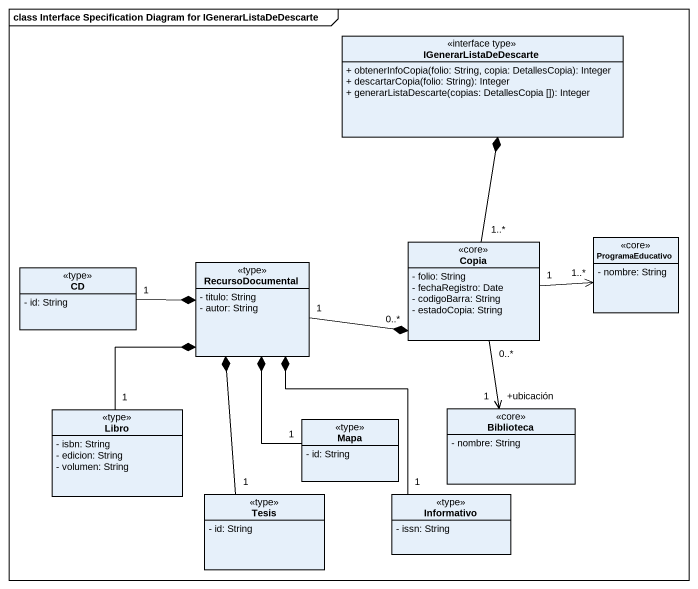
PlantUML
@startuml
mainframe class Interface Specification Diagram for IGenerarListaDeDescarte
hide circle
hide empty members
skinparam classAttributeIconSize 0
class IGenerarListaDeDescarte <<interface type>> {
  + obtenerInfoCopia(folio: String, copia: DetallesCopia): Integer
  + descartarCopia(folio: String): Integer
  + generarListaDescarte(copias: DetallesCopia []): Integer
}
class RecursoDocumental <<type>> {
  - titulo: String
  - autor: String
}
class Copia <<core>> {
  - folio: String
  - fechaRegistro: Date
  - codigoBarra: String
  - estadoCopia: String
}
class ProgramaEducativo <<core>> {
  - nombre: String
}
class CD <<type>> {
  - id: String
}
class Libro <<type>> {
  - isbn: String
  - edicion: String
  - volumen: String
}
class Mapa <<type>> {
  - id: String
}
class Biblioteca <<core>> {
  - nombre: String
}
class Tesis <<type>> {
  - id: String
}
class Informativo <<type>> {
  - issn: String
}
RecursoDocumental "1" -right-* "0..*" Copia
Copia "1..*" -up-* IGenerarListaDeDescarte
Copia "0..*" --> "+ubicación\n1" Biblioteca
ProgramaEducativo "1..*" <-left- "1" Copia
CD "1" -right-* RecursoDocumental
Libro "1" -up-* RecursoDocumental
Mapa "1" -up-* RecursoDocumental
Tesis "1" -up-* RecursoDocumental
Informativo "1" -up-* RecursoDocumental
@enduml
